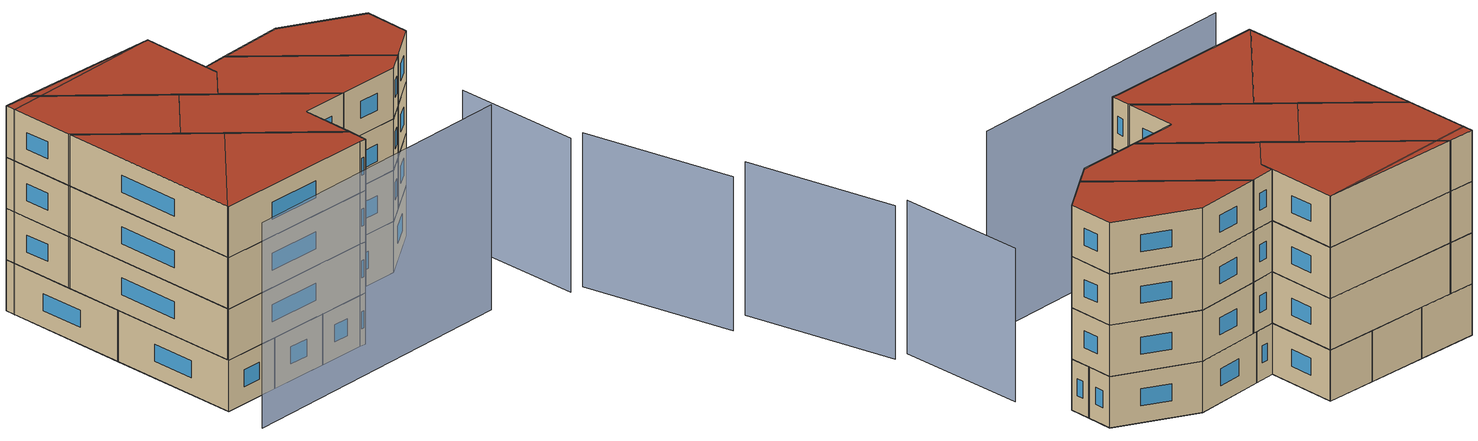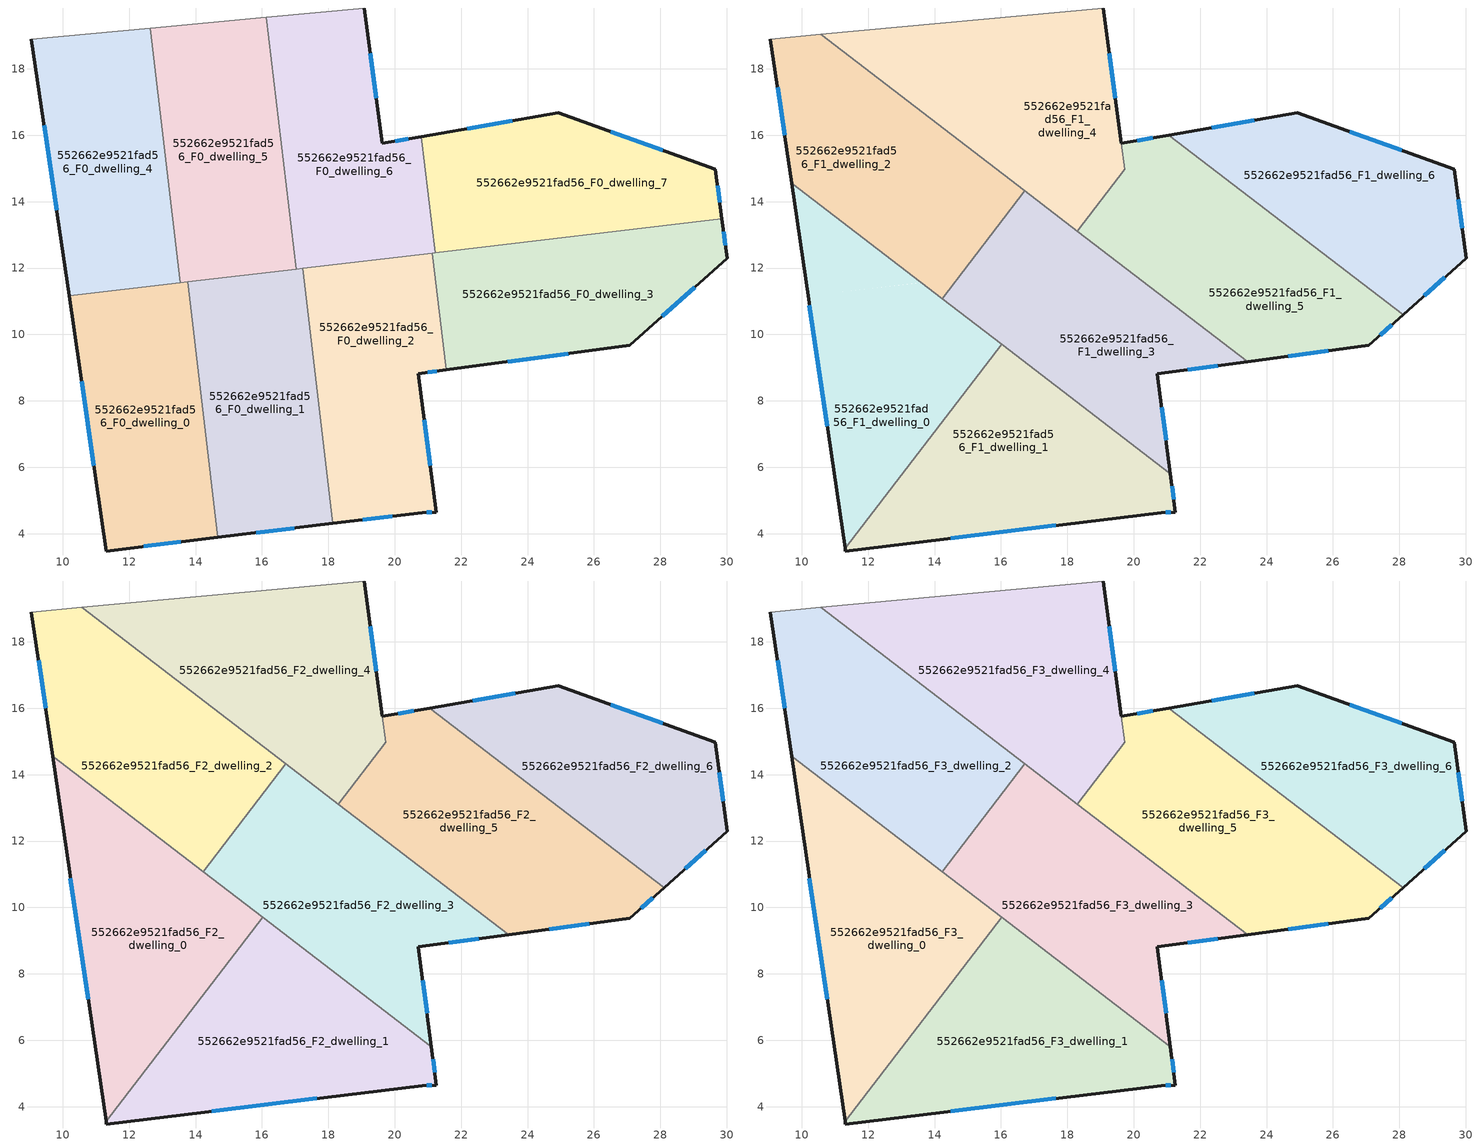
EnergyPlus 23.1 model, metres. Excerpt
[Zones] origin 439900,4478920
552662e9521fad56_F0_dwelling_0
 floor ground (EU_floor_Construction): 14.67,3.89 13.76,11.58 10.19,11.16 11.32,3.48 z0
 wall outside (EU_wall_Construction): 14.67,3.89 11.32,3.48 10.19,11.16 z0:3
 wall to 552662e9521fad56_F0_dwelling_1 (EU_wall_Construction): 13.76,11.58 14.67,3.89 z0:3
 wall to 552662e9521fad56_F0_dwelling_4 (EU_wall_Construction): 10.19,11.16 13.54,11.56 z0:3
 wall to 552662e9521fad56_F0_dwelling_5 (EU_wall_Construction): 13.54,11.56 13.76,11.58 z0:3
 window (EU_Window_Construction): 13.55,3.75 12.44,3.61 / 10.94,6.05 10.57,8.59 z1:2
552662e9521fad56_F0_dwelling_1
 floor ground (EU_floor_Construction): 18.13,4.31 17.22,11.99 13.76,11.58 14.67,3.89 z0
 wall outside (EU_wall_Construction): 18.13,4.31 14.67,3.89 z0:3
 wall to 552662e9521fad56_F0_dwelling_2 (EU_wall_Construction): 17.22,11.99 18.13,4.31 z0:3
 wall to 552662e9521fad56_F0_dwelling_5 (EU_wall_Construction): 13.76,11.58 17.03,11.97 z0:3
 wall to 552662e9521fad56_F0_dwelling_6 (EU_wall_Construction): 17.03,11.97 17.22,11.99 z0:3
 window (EU_Window_Construction): 16.97,4.17 15.83,4.03 z1:2
552662e9521fad56_F0_dwelling_2
 floor ground (EU_floor_Construction): 21.26,4.65 20.71,8.82 21.55,8.93 21.14,12.45 17.22,11.99 18.13,4.31 20.82,4.63 z0
 wall outside (EU_wall_Construction): 21.55,8.93 20.71,8.82 21.26,4.65 20.82,4.63 18.13,4.31 z0:3
 wall to 552662e9521fad56_F0_dwelling_3 (EU_wall_Construction): 21.14,12.45 21.55,8.93 z0:3
 wall to 552662e9521fad56_F0_dwelling_6 (EU_wall_Construction): 17.22,11.99 21.14,12.45 z0:3
 window (EU_Window_Construction): 19.92,4.52 19.03,4.42 / 21.27,8.89 20.99,8.86 / 20.89,7.43 21.07,6.05 / 21.11,4.65 20.97,4.64 z1:2
 ceiling adiabatic (EU_roof_Construction): 21.14,12.45 21.33,10.79 19.43,12.25 z3
552662e9521fad56_F0_dwelling_3
 floor ground (EU_floor_Construction): 27.08,9.67 30.01,12.3 29.85,13.48 21.14,12.45 21.55,8.93 z0
 wall outside (EU_wall_Construction): 29.85,13.48 30.01,12.3 27.08,9.67 21.55,8.93 z0:3
 wall to 552662e9521fad56_F0_dwelling_7 (EU_wall_Construction): 21.22,12.46 29.85,13.48 z0:3
 wall to 552662e9521fad56_F0_dwelling_6 (EU_wall_Construction): 21.13,12.45 21.22,12.46 z0:3
 window (EU_Window_Construction): 29.9,13.09 29.96,12.69 / 29.03,11.42 28.06,10.55 / 25.23,9.42 23.4,9.18 z1:2
552662e9521fad56_F0_dwelling_4
 floor ground (EU_floor_Construction): 13.54,11.56 12.63,19.23 9.06,18.89 10.19,11.16 z0
 wall outside (EU_wall_Construction): 10.19,11.16 9.06,18.89 z0:3
 wall to 552662e9521fad56_F0_dwelling_5 (EU_wall_Construction): 12.63,19.23 13.54,11.56 z0:3
 wall adiabatic (EU_wall_Construction): 9.06,18.89 12.63,19.23 z0:3
 window (EU_Window_Construction): 9.81,13.75 9.44,16.31 z1:2
 ceiling adiabatic (EU_roof_Construction): 12.63,19.23 10.58,19.04 12.86,17.28 13.53,11.61 9.69,14.55 10.19,11.16 9.06,18.89 z3
552662e9521fad56_F0_dwelling_5
 floor ground (EU_floor_Construction): 17.03,11.97 16.13,19.56 12.63,19.23 13.54,11.56 z0
 wall to 552662e9521fad56_F0_dwelling_6 (EU_wall_Construction): 16.13,19.56 17.03,11.97 z0:3
 wall adiabatic (EU_wall_Construction): 12.63,19.23 16.13,19.56 z0:3
552662e9521fad56_F0_dwelling_6
 floor ground (EU_floor_Construction): 21.22,12.46 20.8,15.96 19.62,15.75 19.09,19.83 16.13,19.56 17.03,11.97 z0
 wall outside (EU_wall_Construction): 19.09,19.83 19.62,15.75 20.8,15.96 z0:3
 wall adiabatic (EU_wall_Construction): 16.13,19.56 19.09,19.83 z0:3
 wall to 552662e9521fad56_F0_dwelling_7 (EU_wall_Construction): 20.8,15.96 21.22,12.46 z0:3
 window (EU_Window_Construction): 19.27,18.47 19.44,17.12 / 20.02,15.82 20.41,15.89 z1:2
552662e9521fad56_F0_dwelling_7
 floor ground (EU_floor_Construction): 29.85,13.48 29.66,14.97 24.92,16.68 20.8,15.96 21.22,12.46 z0
 wall outside (EU_wall_Construction): 20.8,15.96 24.92,16.68 29.66,14.97 29.85,13.48 z0:3
 window (EU_Window_Construction): 22.18,16.2 23.54,16.44 / 26.5,16.11 28.07,15.54 / 29.72,14.48 29.79,13.98 z1:2
 ceiling adiabatic (EU_roof_Construction): 25.08,12.92 21.22,12.46 20.8,15.96 21.05,16 z3
552662e9521fad56_F1_dwelling_0
 floor to 552662e9521fad56_F0_dwelling_0 (EU_floor_Construction): 11.3,3.55 14.25,7.4 13.78,11.42 13.6,11.56 10.19,11.16 z3
 floor to 552662e9521fad56_F0_dwelling_1 (EU_floor_Construction): 14.25,7.4 16.02,9.71 13.78,11.42 z3
 floor to 552662e9521fad56_F0_dwelling_4 (EU_floor_Construction): 13.54,11.56 13.53,11.61 9.69,14.55 10.19,11.16 z3
 wall outside (EU_wall_Construction): 11.3,3.55 9.69,14.55 z3:6
 wall to 552662e9521fad56_F1_dwelling_1 (EU_wall_Construction): 16.02,9.71 11.3,3.55 z3:6
 wall to 552662e9521fad56_F1_dwelling_2 (EU_wall_Construction): 9.69,14.55 14.23,11.08 z3:6
 wall to 552662e9521fad56_F1_dwelling_3 (EU_wall_Construction): 14.23,11.08 16.02,9.71 z3:6
 window (EU_Window_Construction): 10.77,7.23 10.23,10.88 z4:5
552662e9521fad56_F1_dwelling_1
 floor to 552662e9521fad56_F0_dwelling_1 (EU_floor_Construction): 18.13,4.31 17.64,8.46 16.02,9.71 14.25,7.4 14.67,3.89 z3
 floor to 552662e9521fad56_F0_dwelling_0 (EU_floor_Construction): 14.67,3.89 14.25,7.4 11.3,3.55 11.32,3.48 z3
 floor to 552662e9521fad56_F0_dwelling_2 (EU_floor_Construction): 21.26,4.65 21.1,5.81 17.64,8.46 18.13,4.31 20.82,4.63 z3
 wall outside (EU_wall_Construction): 21.1,5.81 21.26,4.65 20.82,4.63 11.32,3.48 11.3,3.55 z3:6
 wall to 552662e9521fad56_F1_dwelling_3 (EU_wall_Construction): 16.02,9.71 21.1,5.81 z3:6
 window (EU_Window_Construction): 21.11,4.65 20.97,4.64 / 17.64,4.25 14.49,3.86 / 21.15,5.42 21.2,5.04 z4:5
552662e9521fad56_F1_dwelling_2
 floor adiabatic (EU_floor_Construction): 13.53,11.61 12.86,17.28 10.58,19.04 9.06,18.89 9.69,14.55 z3
 floor to 552662e9521fad56_F0_dwelling_0 (EU_floor_Construction): 13.78,11.42 13.76,11.58 13.6,11.56 z3
 floor to 552662e9521fad56_F0_dwelling_5 (EU_floor_Construction): 14.7,11.69 16.72,14.33 12.86,17.28 13.53,11.61 13.6,11.56 z3
 floor to 552662e9521fad56_F0_dwelling_1 (EU_floor_Construction): 14.23,11.08 14.7,11.69 13.76,11.58 13.78,11.42 z3
 wall outside (EU_wall_Construction): 9.69,14.55 9.06,18.89 z3:6
 wall adiabatic (EU_wall_Construction): 9.06,18.89 10.58,19.04 z3:6
 wall to 552662e9521fad56_F1_dwelling_3 (EU_wall_Construction): 16.72,14.33 14.23,11.08 z3:6
 wall to 552662e9521fad56_F1_dwelling_4 (EU_wall_Construction): 10.58,19.04 16.72,14.33 z3:6
 window (EU_Window_Construction): 9.48,16 9.27,17.44 z4:5
552662e9521fad56_F1_dwelling_3
 floor to 552662e9521fad56_F0_dwelling_2 (EU_floor_Construction): 21.1,5.81 20.71,8.81 20.71,8.82 21.55,8.93 21.33,10.79 19.43,12.25 17.22,11.99 17.64,8.46 z3
 floor to 552662e9521fad56_F0_dwelling_3 (EU_floor_Construction): 23.43,9.18 21.33,10.79 21.55,8.93 z3
 floor to 552662e9521fad56_F0_dwelling_6 (EU_floor_Construction): 19.43,12.25 16.75,14.3 17.03,11.97 z3
 floor to 552662e9521fad56_F0_dwelling_1 (EU_floor_Construction): 17.64,8.46 17.22,11.99 14.7,11.69 14.23,11.08 z3
 floor to 552662e9521fad56_F0_dwelling_5 (EU_floor_Construction): 17.03,11.97 16.75,14.3 16.72,14.33 14.7,11.69 z3
 wall outside (EU_wall_Construction): 23.43,9.18 20.71,8.82 20.71,8.81 21.1,5.81 z3:6
 wall to 552662e9521fad56_F1_dwelling_5 (EU_wall_Construction): 18.3,13.12 23.43,9.18 z3:6
 wall to 552662e9521fad56_F1_dwelling_4 (EU_wall_Construction): 16.72,14.33 18.3,13.12 z3:6
 window (EU_Window_Construction): 20.84,7.81 20.97,6.81 / 22.52,9.06 21.62,8.94 z4:5
552662e9521fad56_F1_dwelling_4
 floor to 552662e9521fad56_F0_dwelling_6 (EU_floor_Construction): 18.3,13.12 19.72,14.97 19.62,15.75 19.09,19.83 16.13,19.56 16.75,14.3 z3
 floor to 552662e9521fad56_F0_dwelling_5 (EU_floor_Construction): 16.75,14.3 16.13,19.56 12.63,19.23 12.86,17.28 z3
 floor to 552662e9521fad56_F0_dwelling_4 (EU_floor_Construction): 12.86,17.28 12.63,19.23 10.58,19.04 z3
 wall outside (EU_wall_Construction): 19.09,19.83 19.62,15.75 z3:6; 19.72,14.98,6 19.72,14.98,3 19.72,14.97,3
 wall adiabatic (EU_wall_Construction): 10.58,19.04 19.09,19.83 z3:6
 wall to 552662e9521fad56_F1_dwelling_5 (EU_wall_Construction): 19.72,14.97 18.3,13.12 / 19.62,15.75 19.72,14.98 z3:6
 window (EU_Window_Construction): 19.27,18.47 19.44,17.12 z4:5
552662e9521fad56_F1_dwelling_5
 floor to 552662e9521fad56_F0_dwelling_3 (EU_floor_Construction): 27.08,9.67 28.11,10.6 25.08,12.92 21.14,12.45 21.33,10.79 23.43,9.18 z3
 floor to 552662e9521fad56_F0_dwelling_6 (EU_floor_Construction): 21.22,12.46 20.8,15.96 19.62,15.75 19.72,14.97 18.3,13.12 19.43,12.25 z3
 floor adiabatic (EU_floor_Construction): 23.43,9.18 21.33,10.79 21.14,12.45 25.08,12.92 21.05,16 19.62,15.75 20.8,15.96 21.22,12.46 19.43,12.25 18.3,13.12 z3
 wall outside (EU_wall_Construction): 19.62,15.75 21.05,16 / 28.11,10.59 27.08,9.67 23.43,9.18 z3:6; 19.72,14.97,6 19.72,14.97,3 19.73,14.98,3
 wall to 552662e9521fad56_F1_dwelling_6 (EU_wall_Construction): 21.05,16 28.11,10.59 z3:6
 window (EU_Window_Construction): 20.1,15.84 20.57,15.92 / 27.77,10.29 27.42,9.98 / 25.86,9.51 24.65,9.35 z4:5
552662e9521fad56_F1_dwelling_6
 floor to 552662e9521fad56_F0_dwelling_7 (EU_floor_Construction): 29.85,13.48 29.66,14.97 24.92,16.68 21.05,16 25.08,12.92 z3
 floor to 552662e9521fad56_F0_dwelling_3 (EU_floor_Construction): 30.01,12.3 29.85,13.48 25.08,12.92 28.11,10.6 z3
 wall outside (EU_wall_Construction): 21.05,16 24.92,16.68 29.66,14.97 30.01,12.3 28.11,10.59 z3:6
 window (EU_Window_Construction): 29.37,11.73 28.74,11.16 / 22.35,16.23 23.63,16.45 / 26.5,16.11 28.07,15.54 / 29.77,14.08 29.89,13.19 z4:5
552662e9521fad56_F2_dwelling_0
 floor to 552662e9521fad56_F1_dwelling_0 (EU_floor_Construction): 11.3,3.55 16.02,9.71 9.69,14.55 z6
 wall outside (EU_wall_Construction): 11.3,3.55 9.69,14.55 z6:9
 wall to 552662e9521fad56_F2_dwelling_1 (EU_wall_Construction): 16.02,9.71 11.3,3.55 z6:9
 wall to 552662e9521fad56_F2_dwelling_2 (EU_wall_Construction): 9.69,14.55 14.23,11.08 z6:9
 wall to 552662e9521fad56_F2_dwelling_3 (EU_wall_Construction): 14.23,11.08 16.02,9.71 z6:9
 window (EU_Window_Construction): 10.77,7.23 10.23,10.88 z7:8
552662e9521fad56_F2_dwelling_1
 floor to 552662e9521fad56_F1_dwelling_1 (EU_floor_Construction): 21.26,4.65 21.1,5.81 16.02,9.71 11.3,3.55 11.32,3.48 20.82,4.63 z6
 wall outside (EU_wall_Construction): 21.1,5.81 21.26,4.65 20.82,4.63 11.32,3.48 11.3,3.55 z6:9
 wall to 552662e9521fad56_F2_dwelling_3 (EU_wall_Construction): 16.02,9.71 21.1,5.81 z6:9
 window (EU_Window_Construction): 21.11,4.65 20.97,4.64 / 17.64,4.25 14.49,3.86 / 21.15,5.42 21.2,5.04 z7:8
552662e9521fad56_F2_dwelling_2
 floor to 552662e9521fad56_F1_dwelling_2 (EU_floor_Construction): 14.23,11.08 16.72,14.33 10.58,19.04 9.06,18.89 9.69,14.55 z6
 wall outside (EU_wall_Construction): 9.69,14.55 9.06,18.89 z6:9
 wall adiabatic (EU_wall_Construction): 9.06,18.89 10.58,19.04 z6:9
 wall to 552662e9521fad56_F2_dwelling_3 (EU_wall_Construction): 16.72,14.33 14.23,11.08 z6:9
 wall to 552662e9521fad56_F2_dwelling_4 (EU_wall_Construction): 10.58,19.04 16.72,14.33 z6:9
 window (EU_Window_Construction): 9.48,16 9.27,17.44 z7:8
552662e9521fad56_F2_dwelling_3
 floor to 552662e9521fad56_F1_dwelling_3 (EU_floor_Construction): 21.1,5.81 20.71,8.81 20.71,8.82 23.43,9.18 16.72,14.33 14.23,11.08 z6
 wall outside (EU_wall_Construction): 23.43,9.18 20.71,8.82 20.71,8.81 21.1,5.81 z6:9
 wall to 552662e9521fad56_F2_dwelling_5 (EU_wall_Construction): 18.3,13.12 23.43,9.18 z6:9
 wall to 552662e9521fad56_F2_dwelling_4 (EU_wall_Construction): 16.72,14.33 18.3,13.12 z6:9
 window (EU_Window_Construction): 20.84,7.81 20.97,6.81 / 22.52,9.06 21.62,8.94 z7:8
552662e9521fad56_F2_dwelling_4
 floor to 552662e9521fad56_F1_dwelling_4 (EU_floor_Construction): 18.3,13.12 19.72,14.97 19.62,15.75 19.09,19.83 10.58,19.04 z6
 wall outside (EU_wall_Construction): 19.09,19.83 19.62,15.75 z6:9; 19.72,14.98,9 19.72,14.98,6 19.72,14.97,6
 wall adiabatic (EU_wall_Construction): 10.58,19.04 19.09,19.83 z6:9
 wall to 552662e9521fad56_F2_dwelling_5 (EU_wall_Construction): 19.72,14.97 18.3,13.12 / 19.62,15.75 19.72,14.98 z6:9
 window (EU_Window_Construction): 19.27,18.47 19.44,17.12 z7:8
552662e9521fad56_F2_dwelling_5
 floor to 552662e9521fad56_F1_dwelling_5 (EU_floor_Construction): 27.08,9.67 28.11,10.59 21.05,16 19.62,15.75 19.73,14.98 18.3,13.12 23.43,9.18 z6
 wall outside (EU_wall_Construction): 19.62,15.75 21.05,16 / 28.11,10.59 27.08,9.67 23.43,9.18 z6:9; 19.72,14.97,9 19.72,14.97,6 19.73,14.98,6
 wall to 552662e9521fad56_F2_dwelling_6 (EU_wall_Construction): 21.05,16 28.11,10.59 z6:9
 window (EU_Window_Construction): 20.1,15.84 20.57,15.92 / 27.77,10.29 27.42,9.98 / 25.86,9.51 24.65,9.35 z7:8
552662e9521fad56_F2_dwelling_6
 floor to 552662e9521fad56_F1_dwelling_6 (EU_floor_Construction): 30.01,12.3 29.66,14.97 24.92,16.68 21.05,16 28.11,10.59 z6
 wall outside (EU_wall_Construction): 21.05,16 24.92,16.68 29.66,14.97 30.01,12.3 28.11,10.59 z6:9
 window (EU_Window_Construction): 29.37,11.73 28.74,11.16 / 22.35,16.23 23.63,16.45 / 26.5,16.11 28.07,15.54 / 29.77,14.08 29.89,13.19 z7:8
552662e9521fad56_F3_dwelling_0
 floor to 552662e9521fad56_F2_dwelling_0 (EU_floor_Construction): 11.3,3.55 16.02,9.71 9.69,14.55 z9
 wall outside (EU_wall_Construction): 11.3,3.55 9.69,14.55 z9:12
 wall to 552662e9521fad56_F3_dwelling_1 (EU_wall_Construction): 16.02,9.71 11.3,3.55 z9:12
 wall to 552662e9521fad56_F3_dwelling_2 (EU_wall_Construction): 9.69,14.55 14.23,11.08 z9:12
 wall to 552662e9521fad56_F3_dwelling_3 (EU_wall_Construction): 14.23,11.08 16.02,9.71 z9:12
 window (EU_Window_Construction): 10.77,7.23 10.23,10.88 z10:11
 roof outside (EU_roof_Construction): 16.02,9.71 11.3,3.55 9.69,14.55 z12
552662e9521fad56_F3_dwelling_1
 floor to 552662e9521fad56_F2_dwelling_1 (EU_floor_Construction): 21.26,4.65 21.1,5.81 16.02,9.71 11.3,3.55 11.32,3.48 20.82,4.63 z9
 wall outside (EU_wall_Construction): 21.1,5.81 21.26,4.65 20.82,4.63 11.32,3.48 11.3,3.55 z9:12
 wall to 552662e9521fad56_F3_dwelling_3 (EU_wall_Construction): 16.02,9.71 21.1,5.81 z9:12
 window (EU_Window_Construction): 21.11,4.65 20.97,4.64 / 17.64,4.25 14.49,3.86 / 21.15,5.42 21.2,5.04 z10:11
 roof outside (EU_roof_Construction): 21.1,5.81 21.26,4.65 20.82,4.63 11.32,3.48 11.3,3.55 16.02,9.71 z12
552662e9521fad56_F3_dwelling_2
 floor to 552662e9521fad56_F2_dwelling_2 (EU_floor_Construction): 14.23,11.08 16.72,14.33 10.58,19.04 9.06,18.89 9.69,14.55 z9
 wall outside (EU_wall_Construction): 9.69,14.55 9.06,18.89 z9:12
 wall adiabatic (EU_wall_Construction): 9.06,18.89 10.58,19.04 z9:12
 wall to 552662e9521fad56_F3_dwelling_3 (EU_wall_Construction): 16.72,14.33 14.23,11.08 z9:12
 wall to 552662e9521fad56_F3_dwelling_4 (EU_wall_Construction): 10.58,19.04 16.72,14.33 z9:12
 window (EU_Window_Construction): 9.48,16 9.27,17.44 z10:11
 roof outside (EU_roof_Construction): 16.72,14.33 14.23,11.08 9.69,14.55 9.06,18.89 10.58,19.04 z12
552662e9521fad56_F3_dwelling_3
 floor to 552662e9521fad56_F2_dwelling_3 (EU_floor_Construction): 21.1,5.81 20.71,8.81 20.71,8.82 23.43,9.18 16.72,14.33 14.23,11.08 z9
 wall outside (EU_wall_Construction): 23.43,9.18 20.71,8.82 20.71,8.81 21.1,5.81 z9:12
 wall to 552662e9521fad56_F3_dwelling_5 (EU_wall_Construction): 18.3,13.12 23.43,9.18 z9:12
 wall to 552662e9521fad56_F3_dwelling_4 (EU_wall_Construction): 16.72,14.33 18.3,13.12 z9:12
 window (EU_Window_Construction): 20.84,7.81 20.97,6.81 / 22.52,9.06 21.62,8.94 z10:11
 roof outside (EU_roof_Construction): 23.43,9.18 20.71,8.82 20.71,8.81 21.1,5.81 14.23,11.08 16.72,14.33 z12
552662e9521fad56_F3_dwelling_4
 floor to 552662e9521fad56_F2_dwelling_4 (EU_floor_Construction): 18.3,13.12 19.72,14.97 19.62,15.75 19.09,19.83 10.58,19.04 z9
 wall outside (EU_wall_Construction): 19.09,19.83 19.62,15.75 z9:12; 19.72,14.98,12 19.72,14.98,9 19.72,14.97,9
 wall adiabatic (EU_wall_Construction): 10.58,19.04 19.09,19.83 z9:12
 wall to 552662e9521fad56_F3_dwelling_5 (EU_wall_Construction): 19.72,14.97 18.3,13.12 / 19.62,15.75 19.72,14.98 z9:12
 window (EU_Window_Construction): 19.27,18.47 19.44,17.12 z10:11
 roof outside (EU_roof_Construction): 19.09,19.83 19.62,15.75 19.72,14.97 18.3,13.12 10.58,19.04 z12
552662e9521fad56_F3_dwelling_5
 floor to 552662e9521fad56_F2_dwelling_5 (EU_floor_Construction): 27.08,9.67 28.11,10.59 21.05,16 19.62,15.75 19.73,14.98 18.3,13.12 23.43,9.18 z9
 wall outside (EU_wall_Construction): 19.62,15.75 21.05,16 / 28.11,10.59 27.08,9.67 23.43,9.18 z9:12; 19.72,14.97,12 19.72,14.97,9 19.73,14.98,9
 wall to 552662e9521fad56_F3_dwelling_6 (EU_wall_Construction): 21.05,16 28.11,10.59 z9:12
 window (EU_Window_Construction): 20.1,15.84 20.57,15.92 / 27.77,10.29 27.42,9.98 / 25.86,9.51 24.65,9.35 z10:11
 roof outside (EU_roof_Construction): 28.11,10.59 27.08,9.67 23.43,9.18 18.3,13.12 19.73,14.98 19.62,15.75 21.05,16 z12
552662e9521fad56_F3_dwelling_6
 floor to 552662e9521fad56_F2_dwelling_6 (EU_floor_Construction): 30.01,12.3 29.66,14.97 24.92,16.68 21.05,16 28.11,10.59 z9
 wall outside (EU_wall_Construction): 21.05,16 24.92,16.68 29.66,14.97 30.01,12.3 28.11,10.59 z9:12
 window (EU_Window_Construction): 29.37,11.73 28.74,11.16 / 22.35,16.23 23.63,16.45 / 26.5,16.11 28.07,15.54 / 29.77,14.08 29.89,13.19 z10:11
 roof outside (EU_roof_Construction): 29.66,14.97 30.01,12.3 28.11,10.59 21.05,16 24.92,16.68 z12
shading: 11.6,1.05 28.53,3.49 / 19.09,19.83 9.14,18.33 z0:12; 36.82,-5.95 33.7,2.47 / 32.86,2.4 31.71,9.82 z0:9
[Building]
EU S2 Campaign: North Axis=0; Terrain=City; Solar Distribution=FullExterior
[Site:Location]
Madrid: Latitude=40.5; Longitude=-3.5; Time Zone=1; Elevation=609
[SizingPeriod:WeatherFileDays]
AnnualSizingPeriod: Begin Month=1; Begin Day of Month=1; End Month=12; End Day of Month=31; Day of Week for Start Day=Monday; Use Weather File Daylight Saving Period=No; Use Weather File Rain and Snow Indicators=No
[MATERIAL]
EU_InternalMass_Material: Roughness=MediumRough; Thickness=0.1; Conductivity=1; Density=1800; Specific Heat=900; Thermal Absorptance=0.9; Solar Absorptance=0.7; Visible Absorptance=0.7
[MATERIAL:NOMASS] Roughness=MediumRough; Thermal Absorptance=0.9; Solar Absorptance=0.7; Visible Absorptance=0.7
Name | Thermal Resistance
EU_wall_NoMass | 0.459673
EU_roof_NoMass | 0.495815
EU_floor_NoMass | 0.788942
[WINDOWMATERIAL:SIMPLEGLAZINGSYSTEM]
EU_Window_SimpleGlazing: UFactor=4.26103; Solar Heat Gain Coefficient=0.85; Visible Transmittance=0.85
[CONSTRUCTION]
EU_wall_Construction: EU_wall_NoMass
EU_roof_Construction: EU_roof_NoMass
EU_floor_Construction: EU_floor_NoMass
EU_InternalMass_Construction: EU_InternalMass_Material
EU_Window_Construction: EU_Window_SimpleGlazing
[ZONE] Type=1; Multiplier=1; Ceiling Height=autocalculate; Floor Area=autocalculate; Part of Total Floor Area=Yes
Name | Volume
552662e9521fad56_F0_dwelling_0 | 81.09375
552662e9521fad56_F1_dwelling_0; 552662e9521fad56_F2_dwelling_0; 552662e9521fad56_F3_dwelling_0 | 92.6492
552662e9521fad56_F0_dwelling_1 | 81.0571
552662e9521fad56_F1_dwelling_1; 552662e9521fad56_F2_dwelling_1; 552662e9521fad56_F3_dwelling_1 | 92.6554
552662e9521fad56_F0_dwelling_2 | 81.0714
552662e9521fad56_F1_dwelling_2; 552662e9521fad56_F2_dwelling_2; 552662e9521fad56_F3_dwelling_2 | 92.6499
552662e9521fad56_F0_dwelling_3; 552662e9521fad56_F0_dwelling_5 | 81.0692
552662e9521fad56_F1_dwelling_3; 552662e9521fad56_F2_dwelling_3; 552662e9521fad56_F3_dwelling_3 | 92.6517
552662e9521fad56_F0_dwelling_4 | 81.0747
552662e9521fad56_F1_dwelling_4; 552662e9521fad56_F2_dwelling_4; 552662e9521fad56_F3_dwelling_4 | 96.9866
552662e9521fad56_F1_dwelling_5; 552662e9521fad56_F2_dwelling_5; 552662e9521fad56_F3_dwelling_5 | 98.8989
552662e9521fad56_F0_dwelling_6 | 81.0619
552662e9521fad56_F1_dwelling_6; 552662e9521fad56_F2_dwelling_6; 552662e9521fad56_F3_dwelling_6 | 82.0869
552662e9521fad56_F0_dwelling_7 | 81.0798
[INTERNALMASS] Construction=EU_InternalMass_Construction
Name | Zone or ZoneList | Surface Area
552662e9521fad56_F0_dwelling_0_EU_InternalMass | 552662e9521fad56_F0_dwelling_0 | 27.0313
552662e9521fad56_F0_dwelling_1_EU_InternalMass | 552662e9521fad56_F0_dwelling_1 | 27.019
552662e9521fad56_F0_dwelling_2_EU_InternalMass | 552662e9521fad56_F0_dwelling_2 | 27.0236
552662e9521fad56_F0_dwelling_3_EU_InternalMass | 552662e9521fad56_F0_dwelling_3 | 27.0231
552662e9521fad56_F0_dwelling_4_EU_InternalMass | 552662e9521fad56_F0_dwelling_4 | 27.0249
552662e9521fad56_F0_dwelling_5_EU_InternalMass | 552662e9521fad56_F0_dwelling_5 | 27.0231
552662e9521fad56_F0_dwelling_6_EU_InternalMass | 552662e9521fad56_F0_dwelling_6 | 27.0206
552662e9521fad56_F0_dwelling_7_EU_InternalMass | 552662e9521fad56_F0_dwelling_7 | 27.0267
552662e9521fad56_F1_dwelling_0_EU_InternalMass | 552662e9521fad56_F1_dwelling_0 | 30.8848
552662e9521fad56_F1_dwelling_1_EU_InternalMass | 552662e9521fad56_F1_dwelling_1 | 30.886
552662e9521fad56_F1_dwelling_2_EU_InternalMass | 552662e9521fad56_F1_dwelling_2 | 30.8838
552662e9521fad56_F1_dwelling_3_EU_InternalMass | 552662e9521fad56_F1_dwelling_3 | 30.8839
552662e9521fad56_F1_dwelling_4_EU_InternalMass | 552662e9521fad56_F1_dwelling_4 | 32.3297
552662e9521fad56_F1_dwelling_5_EU_InternalMass | 552662e9521fad56_F1_dwelling_5 | 32.9661
552662e9521fad56_F1_dwelling_6_EU_InternalMass | 552662e9521fad56_F1_dwelling_6 | 27.3622
552662e9521fad56_F2_dwelling_0_EU_InternalMass | 552662e9521fad56_F2_dwelling_0 | 30.8848
552662e9521fad56_F2_dwelling_1_EU_InternalMass | 552662e9521fad56_F2_dwelling_1 | 30.886
552662e9521fad56_F2_dwelling_2_EU_InternalMass | 552662e9521fad56_F2_dwelling_2 | 30.8838
552662e9521fad56_F2_dwelling_3_EU_InternalMass | 552662e9521fad56_F2_dwelling_3 | 30.8839
552662e9521fad56_F2_dwelling_4_EU_InternalMass | 552662e9521fad56_F2_dwelling_4 | 32.3297
552662e9521fad56_F2_dwelling_5_EU_InternalMass | 552662e9521fad56_F2_dwelling_5 | 32.9661
552662e9521fad56_F2_dwelling_6_EU_InternalMass | 552662e9521fad56_F2_dwelling_6 | 27.3622
552662e9521fad56_F3_dwelling_0_EU_InternalMass | 552662e9521fad56_F3_dwelling_0 | 30.8848
552662e9521fad56_F3_dwelling_1_EU_InternalMass | 552662e9521fad56_F3_dwelling_1 | 30.886
552662e9521fad56_F3_dwelling_2_EU_InternalMass | 552662e9521fad56_F3_dwelling_2 | 30.8838
552662e9521fad56_F3_dwelling_3_EU_InternalMass | 552662e9521fad56_F3_dwelling_3 | 30.8839
552662e9521fad56_F3_dwelling_4_EU_InternalMass | 552662e9521fad56_F3_dwelling_4 | 32.3297
552662e9521fad56_F3_dwelling_5_EU_InternalMass | 552662e9521fad56_F3_dwelling_5 | 32.9661
552662e9521fad56_F3_dwelling_6_EU_InternalMass | 552662e9521fad56_F3_dwelling_6 | 27.3622
[OTHEREQUIPMENT] Fuel Type=Electricity; Design Level Calculation Method=Watts/Area; Power per Zone Floor Area=1; Fraction Latent=0; Fraction Radiant=0; Fraction Lost=0; Carbon Dioxide Generation Rate=0; EndUse Subcategory=EU_Step8_InternalGains
Name | Zone or ZoneList or Space or SpaceList | Schedule
EU_Step8_InternalGain_552662e9521fad56_F0_dwelling_0_f000 | 552662e9521fad56_F0_dwelling_0 | EU_Step8_GainSchedule_552662e9521fad56_F0_dwelling_0_f000
EU_Step8_InternalGain_552662e9521fad56_F0_dwelling_1_f000 | 552662e9521fad56_F0_dwelling_1 | EU_Step8_GainSchedule_552662e9521fad56_F0_dwelling_1_f000
EU_Step8_InternalGain_552662e9521fad56_F0_dwelling_2_f000 | 552662e9521fad56_F0_dwelling_2 | EU_Step8_GainSchedule_552662e9521fad56_F0_dwelling_2_f000
EU_Step8_InternalGain_552662e9521fad56_F0_dwelling_3_f000 | 552662e9521fad56_F0_dwelling_3 | EU_Step8_GainSchedule_552662e9521fad56_F0_dwelling_3_f000
EU_Step8_InternalGain_552662e9521fad56_F0_dwelling_4_f000 | 552662e9521fad56_F0_dwelling_4 | EU_Step8_GainSchedule_552662e9521fad56_F0_dwelling_4_f000
EU_Step8_InternalGain_552662e9521fad56_F0_dwelling_5_f000 | 552662e9521fad56_F0_dwelling_5 | EU_Step8_GainSchedule_552662e9521fad56_F0_dwelling_5_f000
EU_Step8_InternalGain_552662e9521fad56_F0_dwelling_6_f000 | 552662e9521fad56_F0_dwelling_6 | EU_Step8_GainSchedule_552662e9521fad56_F0_dwelling_6_f000
EU_Step8_InternalGain_552662e9521fad56_F0_dwelling_7_f000 | 552662e9521fad56_F0_dwelling_7 | EU_Step8_GainSchedule_552662e9521fad56_F0_dwelling_7_f000
EU_Step8_InternalGain_552662e9521fad56_F1_dwelling_0_f000 | 552662e9521fad56_F1_dwelling_0 | EU_Step8_GainSchedule_552662e9521fad56_F1_dwelling_0_f000
EU_Step8_InternalGain_552662e9521fad56_F1_dwelling_1_f000 | 552662e9521fad56_F1_dwelling_1 | EU_Step8_GainSchedule_552662e9521fad56_F1_dwelling_1_f000
EU_Step8_InternalGain_552662e9521fad56_F1_dwelling_2_f000 | 552662e9521fad56_F1_dwelling_2 | EU_Step8_GainSchedule_552662e9521fad56_F1_dwelling_2_f000
EU_Step8_InternalGain_552662e9521fad56_F1_dwelling_3_f000 | 552662e9521fad56_F1_dwelling_3 | EU_Step8_GainSchedule_552662e9521fad56_F1_dwelling_3_f000
EU_Step8_InternalGain_552662e9521fad56_F1_dwelling_4_f000 | 552662e9521fad56_F1_dwelling_4 | EU_Step8_GainSchedule_552662e9521fad56_F1_dwelling_4_f000
EU_Step8_InternalGain_552662e9521fad56_F1_dwelling_5_f000 | 552662e9521fad56_F1_dwelling_5 | EU_Step8_GainSchedule_552662e9521fad56_F1_dwelling_5_f000
EU_Step8_InternalGain_552662e9521fad56_F1_dwelling_6_f000 | 552662e9521fad56_F1_dwelling_6 | EU_Step8_GainSchedule_552662e9521fad56_F1_dwelling_6_f000
EU_Step8_InternalGain_552662e9521fad56_F2_dwelling_0_f000 | 552662e9521fad56_F2_dwelling_0 | EU_Step8_GainSchedule_552662e9521fad56_F2_dwelling_0_f000
EU_Step8_InternalGain_552662e9521fad56_F2_dwelling_1_f000 | 552662e9521fad56_F2_dwelling_1 | EU_Step8_GainSchedule_552662e9521fad56_F2_dwelling_1_f000
EU_Step8_InternalGain_552662e9521fad56_F2_dwelling_2_f000 | 552662e9521fad56_F2_dwelling_2 | EU_Step8_GainSchedule_552662e9521fad56_F2_dwelling_2_f000
EU_Step8_InternalGain_552662e9521fad56_F2_dwelling_3_f000 | 552662e9521fad56_F2_dwelling_3 | EU_Step8_GainSchedule_552662e9521fad56_F2_dwelling_3_f000
EU_Step8_InternalGain_552662e9521fad56_F2_dwelling_4_f000 | 552662e9521fad56_F2_dwelling_4 | EU_Step8_GainSchedule_552662e9521fad56_F2_dwelling_4_f000
EU_Step8_InternalGain_552662e9521fad56_F2_dwelling_5_f000 | 552662e9521fad56_F2_dwelling_5 | EU_Step8_GainSchedule_552662e9521fad56_F2_dwelling_5_f000
EU_Step8_InternalGain_552662e9521fad56_F2_dwelling_6_f000 | 552662e9521fad56_F2_dwelling_6 | EU_Step8_GainSchedule_552662e9521fad56_F2_dwelling_6_f000
EU_Step8_InternalGain_552662e9521fad56_F3_dwelling_0_f000 | 552662e9521fad56_F3_dwelling_0 | EU_Step8_GainSchedule_552662e9521fad56_F3_dwelling_0_f000
EU_Step8_InternalGain_552662e9521fad56_F3_dwelling_1_f000 | 552662e9521fad56_F3_dwelling_1 | EU_Step8_GainSchedule_552662e9521fad56_F3_dwelling_1_f000
EU_Step8_InternalGain_552662e9521fad56_F3_dwelling_2_f000 | 552662e9521fad56_F3_dwelling_2 | EU_Step8_GainSchedule_552662e9521fad56_F3_dwelling_2_f000
EU_Step8_InternalGain_552662e9521fad56_F3_dwelling_3_f000 | 552662e9521fad56_F3_dwelling_3 | EU_Step8_GainSchedule_552662e9521fad56_F3_dwelling_3_f000
EU_Step8_InternalGain_552662e9521fad56_F3_dwelling_4_f000 | 552662e9521fad56_F3_dwelling_4 | EU_Step8_GainSchedule_552662e9521fad56_F3_dwelling_4_f000
EU_Step8_InternalGain_552662e9521fad56_F3_dwelling_5_f000 | 552662e9521fad56_F3_dwelling_5 | EU_Step8_GainSchedule_552662e9521fad56_F3_dwelling_5_f000
EU_Step8_InternalGain_552662e9521fad56_F3_dwelling_6_f000 | 552662e9521fad56_F3_dwelling_6 | EU_Step8_GainSchedule_552662e9521fad56_F3_dwelling_6_f000
[ZONEVENTILATION:DESIGNFLOWRATE] Schedule=EU_AlwaysOn; Design Flow Rate Calculation Method=AirChanges/Hour; Air Changes per Hour=0.719161; Ventilation Type=Natural; Fan Pressure Rise=0; Fan Total Efficiency=1; Constant Term Coefficient=1; Temperature Term Coefficient=0; Velocity Term Coefficient=0; Velocity Squared Term Coefficient=0; Minimum Indoor Temperature=-100; Maximum Indoor Temperature=100; Delta Temperature=-100; Minimum Outdoor Temperature=-100; Maximum Outdoor Temperature=100; Maximum Wind Speed=40
Name | Zone or ZoneList or Space or SpaceList
EU_ConstantAir_552662e9521fad56_F0_dwelling_0 | 552662e9521fad56_F0_dwelling_0
EU_ConstantAir_552662e9521fad56_F0_dwelling_1 | 552662e9521fad56_F0_dwelling_1
EU_ConstantAir_552662e9521fad56_F0_dwelling_2 | 552662e9521fad56_F0_dwelling_2
EU_ConstantAir_552662e9521fad56_F0_dwelling_3 | 552662e9521fad56_F0_dwelling_3
EU_ConstantAir_552662e9521fad56_F0_dwelling_4 | 552662e9521fad56_F0_dwelling_4
EU_ConstantAir_552662e9521fad56_F0_dwelling_5 | 552662e9521fad56_F0_dwelling_5
EU_ConstantAir_552662e9521fad56_F0_dwelling_6 | 552662e9521fad56_F0_dwelling_6
EU_ConstantAir_552662e9521fad56_F0_dwelling_7 | 552662e9521fad56_F0_dwelling_7
EU_ConstantAir_552662e9521fad56_F1_dwelling_0 | 552662e9521fad56_F1_dwelling_0
EU_ConstantAir_552662e9521fad56_F1_dwelling_1 | 552662e9521fad56_F1_dwelling_1
EU_ConstantAir_552662e9521fad56_F1_dwelling_2 | 552662e9521fad56_F1_dwelling_2
EU_ConstantAir_552662e9521fad56_F1_dwelling_3 | 552662e9521fad56_F1_dwelling_3
EU_ConstantAir_552662e9521fad56_F1_dwelling_4 | 552662e9521fad56_F1_dwelling_4
EU_ConstantAir_552662e9521fad56_F1_dwelling_5 | 552662e9521fad56_F1_dwelling_5
EU_ConstantAir_552662e9521fad56_F1_dwelling_6 | 552662e9521fad56_F1_dwelling_6
EU_ConstantAir_552662e9521fad56_F2_dwelling_0 | 552662e9521fad56_F2_dwelling_0
EU_ConstantAir_552662e9521fad56_F2_dwelling_1 | 552662e9521fad56_F2_dwelling_1
EU_ConstantAir_552662e9521fad56_F2_dwelling_2 | 552662e9521fad56_F2_dwelling_2
EU_ConstantAir_552662e9521fad56_F2_dwelling_3 | 552662e9521fad56_F2_dwelling_3
EU_ConstantAir_552662e9521fad56_F2_dwelling_4 | 552662e9521fad56_F2_dwelling_4
EU_ConstantAir_552662e9521fad56_F2_dwelling_5 | 552662e9521fad56_F2_dwelling_5
EU_ConstantAir_552662e9521fad56_F2_dwelling_6 | 552662e9521fad56_F2_dwelling_6
EU_ConstantAir_552662e9521fad56_F3_dwelling_0 | 552662e9521fad56_F3_dwelling_0
EU_ConstantAir_552662e9521fad56_F3_dwelling_1 | 552662e9521fad56_F3_dwelling_1
EU_ConstantAir_552662e9521fad56_F3_dwelling_2 | 552662e9521fad56_F3_dwelling_2
EU_ConstantAir_552662e9521fad56_F3_dwelling_3 | 552662e9521fad56_F3_dwelling_3
EU_ConstantAir_552662e9521fad56_F3_dwelling_4 | 552662e9521fad56_F3_dwelling_4
EU_ConstantAir_552662e9521fad56_F3_dwelling_5 | 552662e9521fad56_F3_dwelling_5
EU_ConstantAir_552662e9521fad56_F3_dwelling_6 | 552662e9521fad56_F3_dwelling_6
[HVACTEMPLATE:THERMOSTAT] Constant Heating Setpoint=20; Constant Cooling Setpoint=50
EU_HeatOnly_552662e9521fad56_F0_dwelling_0; EU_HeatOnly_552662e9521fad56_F0_dwelling_1; EU_HeatOnly_552662e9521fad56_F0_dwelling_2; EU_HeatOnly_552662e9521fad56_F0_dwelling_3; EU_HeatOnly_552662e9521fad56_F0_dwelling_4; EU_HeatOnly_552662e9521fad56_F0_dwelling_5; EU_HeatOnly_552662e9521fad56_F0_dwelling_6; EU_HeatOnly_552662e9521fad56_F0_dwelling_7; EU_HeatOnly_552662e9521fad56_F1_dwelling_0; EU_HeatOnly_552662e9521fad56_F1_dwelling_1; EU_HeatOnly_552662e9521fad56_F1_dwelling_2; EU_HeatOnly_552662e9521fad56_F1_dwelling_3; EU_HeatOnly_552662e9521fad56_F1_dwelling_4; EU_HeatOnly_552662e9521fad56_F1_dwelling_5; EU_HeatOnly_552662e9521fad56_F1_dwelling_6; EU_HeatOnly_552662e9521fad56_F2_dwelling_0; EU_HeatOnly_552662e9521fad56_F2_dwelling_1; EU_HeatOnly_552662e9521fad56_F2_dwelling_2; EU_HeatOnly_552662e9521fad56_F2_dwelling_3; EU_HeatOnly_552662e9521fad56_F2_dwelling_4; EU_HeatOnly_552662e9521fad56_F2_dwelling_5; EU_HeatOnly_552662e9521fad56_F2_dwelling_6; EU_HeatOnly_552662e9521fad56_F3_dwelling_0; EU_HeatOnly_552662e9521fad56_F3_dwelling_1; EU_HeatOnly_552662e9521fad56_F3_dwelling_2; EU_HeatOnly_552662e9521fad56_F3_dwelling_3; EU_HeatOnly_552662e9521fad56_F3_dwelling_4; EU_HeatOnly_552662e9521fad56_F3_dwelling_5; EU_HeatOnly_552662e9521fad56_F3_dwelling_6
[HVACTEMPLATE:ZONE:IDEALLOADSAIRSYSTEM] System Availability Schedule=EU_AlwaysOn; Maximum Heating Supply Air Temperature=50; Minimum Cooling Supply Air Temperature=13; Maximum Heating Supply Air Humidity Ratio=0.0156; Minimum Cooling Supply Air Humidity Ratio=0.0077; Heating Limit=NoLimit; Cooling Limit=NoLimit; Heating Availability Schedule=EU_AlwaysOn; Cooling Availability Schedule=EU_CoolingOff; Dehumidification Control Type=ConstantSensibleHeatRatio; Cooling Sensible Heat Ratio=0.7; Dehumidification Setpoint=60; Humidification Control Type=None; Humidification Setpoint=30; Outdoor Air Method=None; Outdoor Air Flow Rate per Person=0.00944; Outdoor Air Flow Rate per Zone Floor Area=0; Outdoor Air Flow Rate per Zone=0; Demand Controlled Ventilation Type=None; Outdoor Air Economizer Type=NoEconomizer; Heat Recovery Type=None; Sensible Heat Recovery Effectiveness=0.7; Latent Heat Recovery Effectiveness=0.65
Name | Template Thermostat
552662e9521fad56_F0_dwelling_0 | EU_HeatOnly_552662e9521fad56_F0_dwelling_0
552662e9521fad56_F0_dwelling_1 | EU_HeatOnly_552662e9521fad56_F0_dwelling_1
552662e9521fad56_F0_dwelling_2 | EU_HeatOnly_552662e9521fad56_F0_dwelling_2
552662e9521fad56_F0_dwelling_3 | EU_HeatOnly_552662e9521fad56_F0_dwelling_3
552662e9521fad56_F0_dwelling_4 | EU_HeatOnly_552662e9521fad56_F0_dwelling_4
552662e9521fad56_F0_dwelling_5 | EU_HeatOnly_552662e9521fad56_F0_dwelling_5
552662e9521fad56_F0_dwelling_6 | EU_HeatOnly_552662e9521fad56_F0_dwelling_6
552662e9521fad56_F0_dwelling_7 | EU_HeatOnly_552662e9521fad56_F0_dwelling_7
552662e9521fad56_F1_dwelling_0 | EU_HeatOnly_552662e9521fad56_F1_dwelling_0
552662e9521fad56_F1_dwelling_1 | EU_HeatOnly_552662e9521fad56_F1_dwelling_1
552662e9521fad56_F1_dwelling_2 | EU_HeatOnly_552662e9521fad56_F1_dwelling_2
552662e9521fad56_F1_dwelling_3 | EU_HeatOnly_552662e9521fad56_F1_dwelling_3
552662e9521fad56_F1_dwelling_4 | EU_HeatOnly_552662e9521fad56_F1_dwelling_4
552662e9521fad56_F1_dwelling_5 | EU_HeatOnly_552662e9521fad56_F1_dwelling_5
552662e9521fad56_F1_dwelling_6 | EU_HeatOnly_552662e9521fad56_F1_dwelling_6
552662e9521fad56_F2_dwelling_0 | EU_HeatOnly_552662e9521fad56_F2_dwelling_0
552662e9521fad56_F2_dwelling_1 | EU_HeatOnly_552662e9521fad56_F2_dwelling_1
552662e9521fad56_F2_dwelling_2 | EU_HeatOnly_552662e9521fad56_F2_dwelling_2
552662e9521fad56_F2_dwelling_3 | EU_HeatOnly_552662e9521fad56_F2_dwelling_3
552662e9521fad56_F2_dwelling_4 | EU_HeatOnly_552662e9521fad56_F2_dwelling_4
552662e9521fad56_F2_dwelling_5 | EU_HeatOnly_552662e9521fad56_F2_dwelling_5
552662e9521fad56_F2_dwelling_6 | EU_HeatOnly_552662e9521fad56_F2_dwelling_6
552662e9521fad56_F3_dwelling_0 | EU_HeatOnly_552662e9521fad56_F3_dwelling_0
552662e9521fad56_F3_dwelling_1 | EU_HeatOnly_552662e9521fad56_F3_dwelling_1
552662e9521fad56_F3_dwelling_2 | EU_HeatOnly_552662e9521fad56_F3_dwelling_2
552662e9521fad56_F3_dwelling_3 | EU_HeatOnly_552662e9521fad56_F3_dwelling_3
552662e9521fad56_F3_dwelling_4 | EU_HeatOnly_552662e9521fad56_F3_dwelling_4
552662e9521fad56_F3_dwelling_5 | EU_HeatOnly_552662e9521fad56_F3_dwelling_5
552662e9521fad56_F3_dwelling_6 | EU_HeatOnly_552662e9521fad56_F3_dwelling_6
[SIZING:ZONE] Zone Cooling Design Supply Air Temperature Input Method=SupplyAirTemperature; Zone Cooling Design Supply Air Temperature=13; Zone Heating Design Supply Air Temperature Input Method=SupplyAirTemperature; Zone Heating Design Supply Air Temperature=50; Zone Cooling Design Supply Air Humidity Ratio=0.008; Zone Heating Design Supply Air Humidity Ratio=0.008; Cooling Design Air Flow Method=DesignDay; Cooling Design Air Flow Rate=0; Cooling Minimum Air Flow per Zone Floor Area=0.000762; Cooling Minimum Air Flow=0; Cooling Minimum Air Flow Fraction=0.2; Heating Design Air Flow Method=DesignDay; Heating Design Air Flow Rate=0; Heating Maximum Air Flow per Zone Floor Area=0.002032; Heating Maximum Air Flow=0.141576; Heating Maximum Air Flow Fraction=0.3; Account for Dedicated Outdoor Air System=No; Dedicated Outdoor Air System Control Strategy=NeutralSupplyAir; Dedicated Outdoor Air Low Setpoint Temperature for Design=autosize; Dedicated Outdoor Air High Setpoint Temperature for Design=autosize; Zone Load Sizing Method=Sensible Load Only No Latent Load; Zone Latent Cooling Design Supply Air Humidity Ratio Input Method=HumidityRatioDifference; Zone Cooling Design Supply Air Humidity Ratio Difference=0.005; Zone Latent Heating Design Supply Air Humidity Ratio Input Method=HumidityRatioDifference; Zone Humidification Design Supply Air Humidity Ratio Difference=0.005
552662e9521fad56_F0_dwelling_0; 552662e9521fad56_F0_dwelling_1; 552662e9521fad56_F0_dwelling_2; 552662e9521fad56_F0_dwelling_3; 552662e9521fad56_F0_dwelling_4; 552662e9521fad56_F0_dwelling_5; 552662e9521fad56_F0_dwelling_6; 552662e9521fad56_F0_dwelling_7; 552662e9521fad56_F1_dwelling_0; 552662e9521fad56_F1_dwelling_1; 552662e9521fad56_F1_dwelling_2; 552662e9521fad56_F1_dwelling_3; 552662e9521fad56_F1_dwelling_4; 552662e9521fad56_F1_dwelling_5; 552662e9521fad56_F1_dwelling_6; 552662e9521fad56_F2_dwelling_0; 552662e9521fad56_F2_dwelling_1; 552662e9521fad56_F2_dwelling_2; 552662e9521fad56_F2_dwelling_3; 552662e9521fad56_F2_dwelling_4; 552662e9521fad56_F2_dwelling_5; 552662e9521fad56_F2_dwelling_6; 552662e9521fad56_F3_dwelling_0; 552662e9521fad56_F3_dwelling_1; 552662e9521fad56_F3_dwelling_2; 552662e9521fad56_F3_dwelling_3; 552662e9521fad56_F3_dwelling_4; 552662e9521fad56_F3_dwelling_5; 552662e9521fad56_F3_dwelling_6
[SCHEDULE:CONSTANT]
Name | Hourly Value
EU_AlwaysOn | 1
EU_CoolingOff | 0
[SCHEDULE:FILE] Column Number=1; Rows to Skip at Top=0; Number of Hours of Data=8760; Column Separator=Comma; Interpolate to Timestep=No; Minutes per Item=60; Adjust Schedule for Daylight Savings=Yes
Name | File
EU_Step8_GainSchedule_552662e9521fad56_F0_dwelling_0_f000 | ../../schedules/552662e9521fad56/552662e9521fad56_F0_dwelling_0_f000_gain.csv
EU_Step8_GainSchedule_552662e9521fad56_F0_dwelling_1_f000 | ../../schedules/552662e9521fad56/552662e9521fad56_F0_dwelling_1_f000_gain.csv
EU_Step8_GainSchedule_552662e9521fad56_F0_dwelling_2_f000 | ../../schedules/552662e9521fad56/552662e9521fad56_F0_dwelling_2_f000_gain.csv
EU_Step8_GainSchedule_552662e9521fad56_F0_dwelling_3_f000 | ../../schedules/552662e9521fad56/552662e9521fad56_F0_dwelling_3_f000_gain.csv
EU_Step8_GainSchedule_552662e9521fad56_F0_dwelling_4_f000 | ../../schedules/552662e9521fad56/552662e9521fad56_F0_dwelling_4_f000_gain.csv
EU_Step8_GainSchedule_552662e9521fad56_F0_dwelling_5_f000 | ../../schedules/552662e9521fad56/552662e9521fad56_F0_dwelling_5_f000_gain.csv
EU_Step8_GainSchedule_552662e9521fad56_F0_dwelling_6_f000 | ../../schedules/552662e9521fad56/552662e9521fad56_F0_dwelling_6_f000_gain.csv
EU_Step8_GainSchedule_552662e9521fad56_F0_dwelling_7_f000 | ../../schedules/552662e9521fad56/552662e9521fad56_F0_dwelling_7_f000_gain.csv
EU_Step8_GainSchedule_552662e9521fad56_F1_dwelling_0_f000 | ../../schedules/552662e9521fad56/552662e9521fad56_F1_dwelling_0_f000_gain.csv
EU_Step8_GainSchedule_552662e9521fad56_F1_dwelling_1_f000 | ../../schedules/552662e9521fad56/552662e9521fad56_F1_dwelling_1_f000_gain.csv
EU_Step8_GainSchedule_552662e9521fad56_F1_dwelling_2_f000 | ../../schedules/552662e9521fad56/552662e9521fad56_F1_dwelling_2_f000_gain.csv
EU_Step8_GainSchedule_552662e9521fad56_F1_dwelling_3_f000 | ../../schedules/552662e9521fad56/552662e9521fad56_F1_dwelling_3_f000_gain.csv
EU_Step8_GainSchedule_552662e9521fad56_F1_dwelling_4_f000 | ../../schedules/552662e9521fad56/552662e9521fad56_F1_dwelling_4_f000_gain.csv
EU_Step8_GainSchedule_552662e9521fad56_F1_dwelling_5_f000 | ../../schedules/552662e9521fad56/552662e9521fad56_F1_dwelling_5_f000_gain.csv
EU_Step8_GainSchedule_552662e9521fad56_F1_dwelling_6_f000 | ../../schedules/552662e9521fad56/552662e9521fad56_F1_dwelling_6_f000_gain.csv
EU_Step8_GainSchedule_552662e9521fad56_F2_dwelling_0_f000 | ../../schedules/552662e9521fad56/552662e9521fad56_F2_dwelling_0_f000_gain.csv
EU_Step8_GainSchedule_552662e9521fad56_F2_dwelling_1_f000 | ../../schedules/552662e9521fad56/552662e9521fad56_F2_dwelling_1_f000_gain.csv
EU_Step8_GainSchedule_552662e9521fad56_F2_dwelling_2_f000 | ../../schedules/552662e9521fad56/552662e9521fad56_F2_dwelling_2_f000_gain.csv
EU_Step8_GainSchedule_552662e9521fad56_F2_dwelling_3_f000 | ../../schedules/552662e9521fad56/552662e9521fad56_F2_dwelling_3_f000_gain.csv
EU_Step8_GainSchedule_552662e9521fad56_F2_dwelling_4_f000 | ../../schedules/552662e9521fad56/552662e9521fad56_F2_dwelling_4_f000_gain.csv
EU_Step8_GainSchedule_552662e9521fad56_F2_dwelling_5_f000 | ../../schedules/552662e9521fad56/552662e9521fad56_F2_dwelling_5_f000_gain.csv
EU_Step8_GainSchedule_552662e9521fad56_F2_dwelling_6_f000 | ../../schedules/552662e9521fad56/552662e9521fad56_F2_dwelling_6_f000_gain.csv
EU_Step8_GainSchedule_552662e9521fad56_F3_dwelling_0_f000 | ../../schedules/552662e9521fad56/552662e9521fad56_F3_dwelling_0_f000_gain.csv
EU_Step8_GainSchedule_552662e9521fad56_F3_dwelling_1_f000 | ../../schedules/552662e9521fad56/552662e9521fad56_F3_dwelling_1_f000_gain.csv
EU_Step8_GainSchedule_552662e9521fad56_F3_dwelling_2_f000 | ../../schedules/552662e9521fad56/552662e9521fad56_F3_dwelling_2_f000_gain.csv
EU_Step8_GainSchedule_552662e9521fad56_F3_dwelling_3_f000 | ../../schedules/552662e9521fad56/552662e9521fad56_F3_dwelling_3_f000_gain.csv
EU_Step8_GainSchedule_552662e9521fad56_F3_dwelling_4_f000 | ../../schedules/552662e9521fad56/552662e9521fad56_F3_dwelling_4_f000_gain.csv
EU_Step8_GainSchedule_552662e9521fad56_F3_dwelling_5_f000 | ../../schedules/552662e9521fad56/552662e9521fad56_F3_dwelling_5_f000_gain.csv
EU_Step8_GainSchedule_552662e9521fad56_F3_dwelling_6_f000 | ../../schedules/552662e9521fad56/552662e9521fad56_F3_dwelling_6_f000_gain.csv
